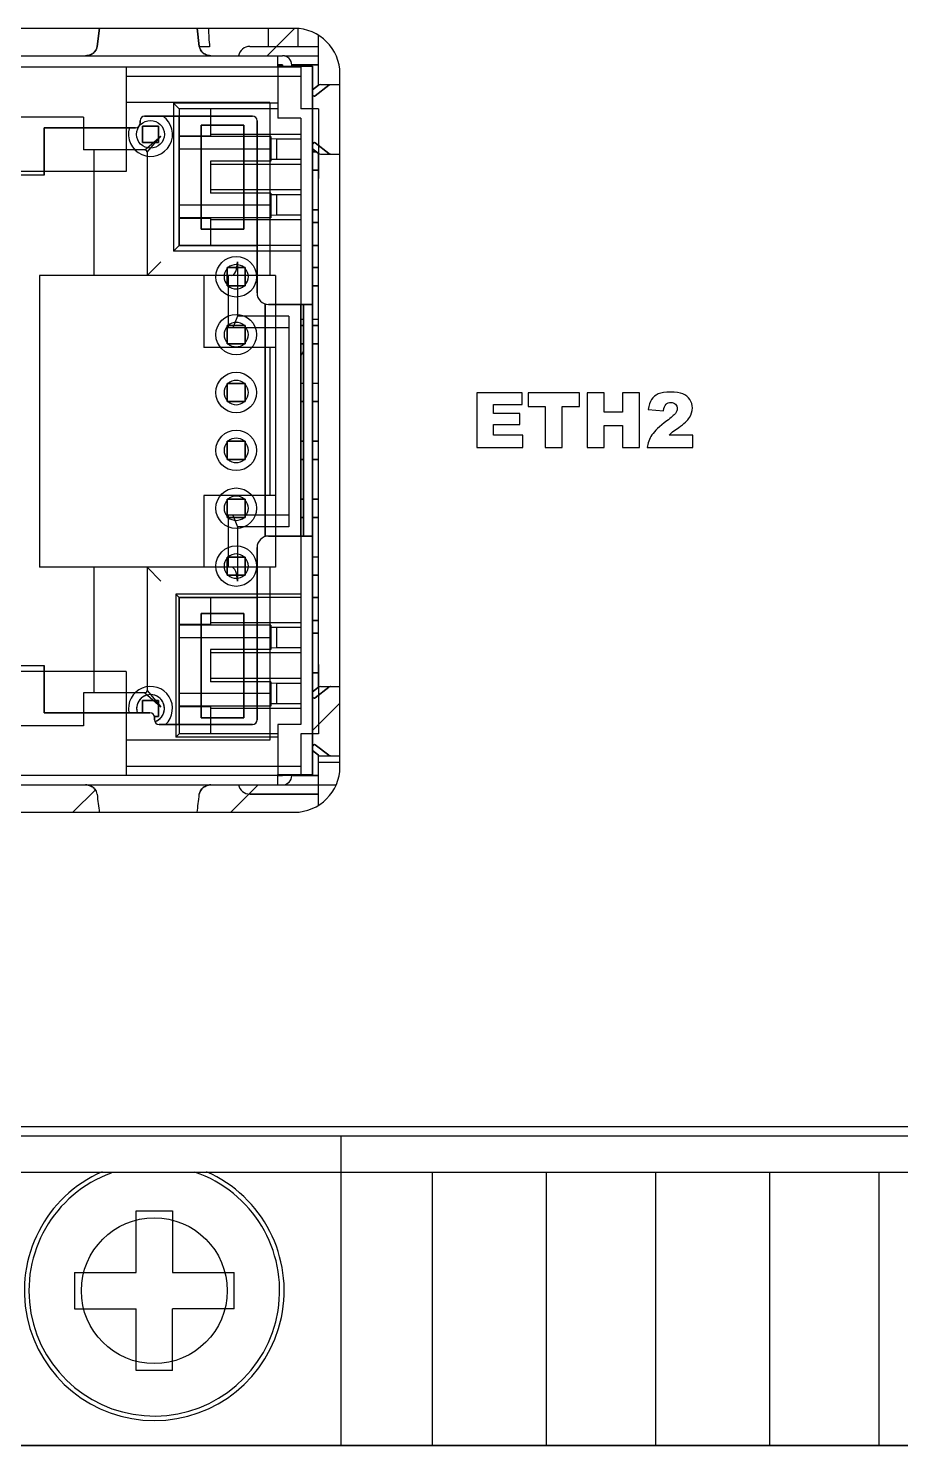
# Model space of a CAD drawing. Header units: inches. Extents: x 0 to 81, y 0 to 130.
# Drawn here: x 18.14 to 37.28, y 0 to 31.1 of the extents above; entities that cross this region are included whole.
import ezdxf

# ---------------------------------------------------------------- set-up
doc = ezdxf.new("R2010")
doc.units = ezdxf.units.IN
doc.header["$LTSCALE"] = 1.21
doc.header["$MEASUREMENT"] = 0
doc.layers.get('0').update_dxf_attribs({"linetype": 'CONTINUOUS'})

msp = doc.modelspace()

# ---------------------------------------------------------------- linework, layer by layer
at = {"linetype": 'Continuous'}
for p, q in [((19.646, 30.706), (19.695, 31.103)), ((23.974, 31.102), (11.312, 31.102)), ((19.695, 31.103), (19.646, 30.706)), ((21.839, 31.103), (21.888, 30.706)), ((21.888, 30.706), (21.839, 31.103)), ((23.374, 30.502), (23.974, 31.102)), ((23.4, 31.1), (23.4, 30.705)), ((24.05, 31.09), (24.05, 30.705)), ((24.5, 29.852), (24.5, 30.942)), ((11.115, 30.502), (23.713, 30.502)), ((11.115, 30.502), (23.713, 30.502)), ((19.589, 30.586), (19.623, 30.632)), ((19.623, 30.632), (19.589, 30.586)), ((19.63, 30.646), (19.646, 30.706)), ((19.646, 30.706), (19.63, 30.646)), ((21.888, 30.706), (21.904, 30.647)), ((22.114, 30.7), (21.89, 30.7)), ((21.945, 30.586), (21.911, 30.632)), ((21.912, 30.632), (21.945, 30.586)), ((22.997, 30.705), (24.5, 30.705)), ((22.997, 30.705), (24.5, 30.705)), ((23.612, 30.273), (23.612, 30.502)), ((23.612, 30.273), (23.612, 30.502)), ((23.759, 30.502), (24.5, 30.502)), ((23.759, 30.502), (24.5, 30.502)), ((24.119, 30.249), (11.47, 30.249)), ((20.284, 30.249), (20.284, 27.963)), ((23.611, 30.249), (23.611, 29.131)), ((23.713, 30.299), (23.612, 30.299)), ((23.612, 30.299), (23.713, 30.299)), ((23.612, 30.273), (24.374, 30.273)), ((23.612, 30.273), (24.374, 30.273)), ((23.713, 30.299), (23.713, 30.273)), ((23.713, 30.273), (23.713, 30.299)), ((23.917, 30.299), (23.917, 30.273)), ((23.917, 30.273), (23.917, 30.299)), ((24.5, 30.299), (23.917, 30.299)), ((23.917, 30.299), (24.5, 30.299)), ((24.05, 30.299), (24.05, 30.273)), ((24.119, 30.249), (24.119, 29.334)), ((24.374, 30.273), (24.374, 14.729)), ((24.374, 14.729), (24.374, 30.273)), ((24.119, 30.046), (20.284, 30.046)), ((24.545, 29.867), (24.96, 29.867)), ((24.545, 29.867), (24.96, 29.867)), ((24.974, 14.9), (24.974, 30.102)), ((24.504, 29.852), (24.374, 29.75)), ((24.374, 29.75), (24.504, 29.852)), ((24.381, 29.637), (24.377, 29.651)), ((24.393, 29.62), (24.381, 29.637)), ((24.393, 29.621), (24.432, 29.621)), ((24.406, 29.614), (24.393, 29.62)), ((24.393, 29.62), (24.406, 29.614)), ((24.412, 29.613), (24.406, 29.614)), ((24.406, 29.614), (24.412, 29.613)), ((24.432, 29.621), (24.412, 29.613)), ((24.412, 29.613), (24.419, 29.614)), ((24.419, 29.614), (24.432, 29.621)), ((24.728, 29.852), (24.432, 29.621)), ((24.432, 29.621), (24.728, 29.852)), ((23.433, 29.474), (20.284, 29.474)), ((21.321, 29.462), (21.321, 26.211)), ((21.321, 29.462), (21.448, 29.335)), ((23.611, 29.462), (21.321, 29.462)), ((21.448, 29.335), (21.448, 26.338)), ((23.611, 29.335), (21.448, 29.335)), ((22.134, 29.335), (22.134, 28.74)), ((23.433, 29.474), (23.433, 25.677)), ((24.5, 29.334), (24.119, 29.334)), ((24.5, 29.334), (24.5, 27.81)), ((19.344, 29.157), (17.439, 29.157)), ((19.344, 29.157), (19.344, 28.433)), ((20.589, 29.075), (20.589, 29.021)), ((20.589, 29.021), (20.589, 29.075)), ((20.639, 28.953), (20.639, 28.598)), ((20.639, 28.598), (20.639, 28.953)), ((20.995, 28.953), (20.639, 28.953)), ((20.639, 28.953), (20.995, 28.953)), ((23.055, 29.175), (20.689, 29.175)), ((20.689, 29.175), (23.055, 29.175)), ((20.995, 28.953), (20.995, 28.598)), ((20.995, 28.598), (20.995, 28.953)), ((21.448, 29.175), (21.448, 26.336)), ((21.448, 26.336), (21.448, 29.175)), ((21.928, 28.979), (21.928, 26.693)), ((21.928, 26.693), (21.928, 28.979)), ((22.868, 28.979), (21.928, 28.979)), ((21.928, 28.979), (22.868, 28.979)), ((22.868, 28.979), (22.868, 26.693)), ((22.868, 26.693), (22.868, 28.979)), ((23.155, 29.075), (23.155, 25.295)), ((23.155, 25.295), (23.155, 29.075)), ((24.119, 29.131), (23.611, 29.131)), ((24.119, 29.131), (24.119, 15.822)), ((18.481, 28.921), (18.481, 27.883)), ((18.481, 27.883), (18.481, 28.921)), ((20.489, 28.921), (18.481, 28.921)), ((18.481, 28.921), (20.489, 28.921)), ((20.69, 28.433), (21.046, 28.737)), ((20.741, 28.382), (21.046, 28.737)), ((20.741, 28.382), (21.046, 28.737)), ((22.134, 28.74), (21.448, 28.74)), ((23.455, 28.726), (21.448, 28.726)), ((24.119, 28.776), (22.134, 28.776)), ((23.455, 28.726), (23.455, 28.191)), ((23.582, 28.671), (23.455, 28.676)), ((23.582, 28.671), (23.582, 28.226)), ((24.119, 28.671), (23.582, 28.671)), ((20.69, 28.433), (19.344, 28.433)), ((19.572, 28.433), (19.572, 25.677)), ((20.995, 28.598), (20.639, 28.598)), ((20.639, 28.598), (20.995, 28.598)), ((20.739, 28.395), (20.734, 28.407)), ((20.741, 28.382), (20.741, 25.677)), ((23.455, 28.449), (21.448, 28.449)), ((24.374, 28.46), (24.504, 28.358)), ((24.504, 28.358), (24.374, 28.46)), ((24.374, 28.393), (24.46, 28.393)), ((24.462, 28.391), (24.374, 28.391)), ((24.379, 28.566), (24.377, 28.559)), ((24.393, 28.59), (24.379, 28.569)), ((24.393, 28.59), (24.406, 28.596)), ((24.406, 28.596), (24.393, 28.59)), ((24.432, 28.589), (24.393, 28.589)), ((24.406, 28.596), (24.412, 28.597)), ((24.412, 28.597), (24.406, 28.596)), ((24.412, 28.597), (24.419, 28.596)), ((24.432, 28.589), (24.412, 28.597)), ((24.419, 28.596), (24.432, 28.589)), ((24.728, 28.358), (24.432, 28.589)), ((24.432, 28.589), (24.728, 28.358)), ((24.5, 16.644), (24.5, 28.343)), ((24.545, 28.343), (24.96, 28.343)), ((24.545, 28.343), (24.96, 28.343)), ((22.134, 28.191), (22.134, 27.482)), ((23.455, 28.191), (22.134, 28.191)), ((24.119, 28.116), (22.134, 28.116)), ((23.582, 28.226), (23.455, 28.222)), ((24.119, 28.226), (23.582, 28.226)), ((18.481, 27.883), (16.449, 27.883)), ((18.481, 27.883), (16.449, 27.883)), ((20.284, 27.963), (17.236, 27.963)), ((24.5, 27.991), (24.374, 27.991)), ((24.374, 27.991), (24.5, 27.991)), ((24.119, 27.557), (22.134, 27.557)), ((23.455, 27.482), (22.134, 27.482)), ((23.455, 27.482), (23.455, 26.947)), ((23.582, 27.446), (23.455, 27.451)), ((23.582, 27.446), (23.582, 27.002)), ((24.119, 27.446), (23.582, 27.446)), ((23.455, 27.224), (21.448, 27.224)), ((24.374, 27.123), (24.5, 27.123)), ((24.5, 27.121), (24.374, 27.121)), ((23.455, 26.947), (21.448, 26.947)), ((22.134, 26.932), (21.448, 26.932)), ((22.134, 26.932), (22.134, 26.338)), ((24.119, 26.897), (22.134, 26.897)), ((23.582, 27.002), (23.455, 26.997)), ((24.119, 27.002), (23.582, 27.002)), ((24.5, 26.844), (24.374, 26.844)), ((24.374, 26.844), (24.5, 26.844)), ((22.868, 26.693), (21.928, 26.693)), ((21.928, 26.693), (22.868, 26.693)), ((21.448, 26.338), (21.321, 26.211)), ((24.119, 26.211), (21.321, 26.211)), ((24.119, 26.338), (21.448, 26.338)), ((23.155, 26.336), (21.448, 26.336)), ((21.448, 26.336), (23.155, 26.336)), ((24.5, 26.336), (24.374, 26.336)), ((24.374, 26.336), (24.5, 26.336)), ((21.046, 25.982), (20.741, 25.677)), ((20.741, 25.677), (21.046, 25.982)), ((22.497, 25.851), (22.497, 25.451)), ((22.497, 25.451), (22.497, 25.851)), ((22.897, 25.851), (22.497, 25.851)), ((22.497, 25.851), (22.897, 25.851)), ((22.724, 25.982), (22.724, 24.788)), ((22.897, 25.851), (22.897, 25.451)), ((22.897, 25.451), (22.897, 25.851)), ((24.374, 25.853), (24.5, 25.853)), ((24.5, 25.851), (24.374, 25.851)), ((18.379, 25.677), (18.379, 19.276)), ((23.56, 25.677), (18.379, 25.677)), ((21.985, 25.677), (21.985, 24.102)), ((22.519, 25.677), (22.519, 24.534)), ((23.56, 25.677), (23.56, 19.276)), ((22.897, 25.451), (22.497, 25.451)), ((22.497, 25.451), (22.897, 25.451)), ((24.5, 25.451), (24.374, 25.451)), ((24.374, 25.451), (24.5, 25.451)), ((23.332, 25.053), (23.332, 19.949)), ((23.332, 19.949), (23.332, 25.053)), ((24.374, 25.041), (23.409, 25.041)), ((23.409, 25.041), (24.374, 25.041)), ((24.119, 25.041), (24.119, 19.961)), ((24.119, 19.961), (24.119, 25.041)), ((24.171, 25.041), (24.171, 19.961)), ((24.171, 19.961), (24.171, 25.041)), ((22.497, 24.581), (22.497, 24.181)), ((22.497, 24.181), (22.497, 24.581)), ((22.897, 24.581), (22.497, 24.581)), ((22.497, 24.581), (22.897, 24.581)), ((22.724, 24.788), (22.621, 24.534)), ((23.852, 24.788), (22.724, 24.788)), ((22.897, 24.581), (22.897, 24.181)), ((22.897, 24.181), (22.897, 24.581)), ((23.852, 24.788), (23.852, 20.165)), ((24.171, 24.71), (24.119, 24.71)), ((24.119, 24.583), (24.171, 24.583)), ((24.171, 24.581), (24.119, 24.581)), ((24.5, 24.71), (24.374, 24.71)), ((24.374, 24.583), (24.5, 24.583)), ((24.5, 24.581), (24.374, 24.581)), ((23.852, 24.534), (22.519, 24.534)), ((23.56, 24.102), (21.985, 24.102)), ((22.897, 24.181), (22.497, 24.181)), ((22.497, 24.181), (22.897, 24.181)), ((23.433, 24.102), (23.433, 20.851)), ((24.171, 24.181), (24.119, 24.181)), ((24.119, 24.181), (24.171, 24.181)), ((24.5, 24.181), (24.374, 24.181)), ((24.374, 24.181), (24.5, 24.181)), ((22.497, 23.311), (22.497, 22.911)), ((22.497, 22.911), (22.497, 23.311)), ((22.897, 23.311), (22.497, 23.311)), ((22.497, 23.311), (22.897, 23.311)), ((22.897, 23.311), (22.897, 22.911)), ((22.897, 22.911), (22.897, 23.311)), ((24.119, 23.313), (24.171, 23.313)), ((24.171, 23.311), (24.119, 23.311)), ((24.374, 23.313), (24.5, 23.313)), ((24.5, 23.311), (24.374, 23.311)), ((27.974, 23.101), (27.974, 21.901)), ((28.968, 23.101), (27.974, 23.101)), ((28.968, 22.845), (28.968, 23.101)), ((29.101, 23.101), (29.101, 22.805)), ((30.228, 23.101), (29.101, 23.101)), ((30.228, 22.805), (30.228, 23.101)), ((30.398, 23.101), (30.398, 21.901)), ((30.769, 23.101), (30.398, 23.101)), ((30.769, 22.681), (30.769, 23.101)), ((31.174, 23.101), (31.174, 22.681)), ((31.546, 23.101), (31.174, 23.101)), ((31.546, 21.901), (31.546, 23.101)), ((22.897, 22.911), (22.497, 22.911)), ((22.497, 22.911), (22.897, 22.911)), ((24.171, 22.911), (24.119, 22.911)), ((24.119, 22.911), (24.171, 22.911)), ((24.5, 22.911), (24.374, 22.911)), ((24.374, 22.911), (24.5, 22.911)), ((28.346, 22.654), (28.346, 22.845)), ((28.346, 22.845), (28.968, 22.845)), ((29.101, 22.805), (29.479, 22.805)), ((29.479, 22.805), (29.479, 21.901)), ((29.85, 21.901), (29.85, 22.805)), ((29.85, 22.805), (30.228, 22.805)), ((31.739, 22.738), (32.072, 22.711)), ((28.923, 22.654), (28.346, 22.654)), ((28.346, 22.173), (28.346, 22.409)), ((28.346, 22.409), (28.923, 22.409)), ((28.923, 22.409), (28.923, 22.654)), ((31.174, 22.681), (30.769, 22.681)), ((28.986, 22.173), (28.346, 22.173)), ((28.986, 21.901), (28.986, 22.173)), ((30.769, 21.901), (30.769, 22.386)), ((30.769, 22.386), (31.174, 22.386)), ((31.174, 22.386), (31.174, 21.901)), ((32.194, 22.173), (32.273, 22.245)), ((32.714, 22.173), (32.194, 22.173)), ((32.273, 22.245), (32.408, 22.343)), ((32.714, 21.901), (32.714, 22.173)), ((22.497, 22.041), (22.497, 21.641)), ((22.497, 21.641), (22.497, 22.041)), ((22.897, 22.041), (22.497, 22.041)), ((22.497, 22.041), (22.897, 22.041)), ((22.897, 22.041), (22.897, 21.641)), ((22.897, 21.641), (22.897, 22.041)), ((24.119, 22.043), (24.171, 22.043)), ((24.171, 22.041), (24.119, 22.041)), ((24.374, 22.043), (24.5, 22.043)), ((24.5, 22.041), (24.374, 22.041)), ((27.974, 21.901), (28.986, 21.901)), ((29.479, 21.901), (29.85, 21.901)), ((30.398, 21.901), (30.769, 21.901)), ((31.174, 21.901), (31.546, 21.901)), ((31.714, 21.901), (32.714, 21.901)), ((22.897, 21.641), (22.497, 21.641)), ((22.497, 21.641), (22.897, 21.641)), ((24.171, 21.641), (24.119, 21.641)), ((24.119, 21.641), (24.171, 21.641)), ((24.5, 21.641), (24.374, 21.641)), ((24.374, 21.641), (24.5, 21.641)), ((21.985, 20.851), (21.985, 19.276)), ((23.56, 20.851), (21.985, 20.851)), ((22.497, 20.771), (22.497, 20.371)), ((22.497, 20.371), (22.497, 20.771)), ((22.897, 20.771), (22.497, 20.771)), ((22.497, 20.771), (22.897, 20.771)), ((22.897, 20.771), (22.897, 20.371)), ((22.897, 20.371), (22.897, 20.771)), ((24.119, 20.773), (24.171, 20.773)), ((24.171, 20.771), (24.119, 20.771)), ((24.374, 20.773), (24.5, 20.773)), ((24.5, 20.771), (24.374, 20.771)), ((22.897, 20.371), (22.497, 20.371)), ((22.497, 20.371), (22.897, 20.371)), ((22.519, 20.419), (22.519, 19.276)), ((23.852, 20.419), (22.519, 20.419)), ((22.621, 20.419), (22.724, 20.165)), ((24.171, 20.371), (24.119, 20.371)), ((24.119, 20.371), (24.171, 20.371)), ((24.5, 20.371), (24.374, 20.371)), ((24.374, 20.371), (24.5, 20.371)), ((22.724, 20.165), (22.724, 18.971)), ((23.852, 20.165), (22.724, 20.165)), ((24.374, 19.961), (23.409, 19.961)), ((23.409, 19.961), (24.374, 19.961)), ((23.155, 19.707), (23.155, 15.927)), ((23.155, 15.927), (23.155, 19.707)), ((22.497, 19.501), (22.497, 19.101)), ((22.497, 19.101), (22.497, 19.501)), ((22.897, 19.501), (22.497, 19.501)), ((22.497, 19.501), (22.897, 19.501)), ((22.897, 19.501), (22.897, 19.101)), ((22.897, 19.101), (22.897, 19.501)), ((24.374, 19.503), (24.5, 19.503)), ((24.5, 19.501), (24.374, 19.501)), ((23.56, 19.276), (18.379, 19.276)), ((19.572, 19.276), (19.572, 16.52)), ((20.741, 19.276), (20.741, 16.571)), ((21.046, 18.971), (20.741, 19.276)), ((20.741, 19.276), (21.046, 18.971)), ((22.897, 19.101), (22.497, 19.101)), ((22.497, 19.101), (22.897, 19.101)), ((23.433, 19.276), (23.433, 15.479)), ((24.5, 19.101), (24.374, 19.101)), ((24.374, 19.101), (24.5, 19.101)), ((21.375, 18.688), (21.375, 15.544)), ((21.375, 18.688), (21.448, 18.615)), ((24.119, 18.688), (21.375, 18.688)), ((21.448, 18.616), (21.448, 15.827)), ((21.448, 15.827), (21.448, 18.616)), ((23.155, 18.616), (21.448, 18.616)), ((21.448, 18.616), (23.155, 18.616)), ((21.448, 18.615), (21.448, 15.618)), ((24.119, 18.615), (21.448, 18.615)), ((22.134, 18.615), (22.134, 18.02)), ((24.5, 18.616), (24.374, 18.616)), ((24.374, 18.616), (24.5, 18.616)), ((21.928, 18.259), (21.928, 15.973)), ((21.928, 15.973), (21.928, 18.259)), ((22.868, 18.259), (21.928, 18.259)), ((21.928, 18.259), (22.868, 18.259)), ((24.119, 18.056), (22.134, 18.056)), ((22.868, 18.259), (22.868, 15.973)), ((22.868, 15.973), (22.868, 18.259)), ((24.5, 18.108), (24.374, 18.108)), ((24.374, 18.108), (24.5, 18.108)), ((22.134, 18.02), (21.448, 18.02)), ((23.455, 18.006), (21.448, 18.006)), ((23.455, 17.729), (21.448, 17.729)), ((23.455, 18.006), (23.455, 17.471)), ((23.582, 17.951), (23.455, 17.956)), ((23.582, 17.951), (23.582, 17.506)), ((24.119, 17.951), (23.582, 17.951)), ((24.5, 17.831), (24.374, 17.831)), ((24.374, 17.831), (24.5, 17.831)), ((22.134, 17.471), (22.134, 16.762)), ((23.455, 17.471), (22.134, 17.471)), ((23.582, 17.506), (23.455, 17.502)), ((24.119, 17.506), (23.582, 17.506)), ((16.449, 17.119), (18.481, 17.119)), ((16.449, 17.119), (18.481, 17.119)), ((18.481, 17.119), (18.481, 16.081)), ((18.481, 16.081), (18.481, 17.119)), ((24.119, 17.396), (22.134, 17.396)), ((24.5, 17.142), (24.5, 15.618)), ((20.284, 16.99), (17.236, 16.99)), ((20.284, 16.99), (20.284, 14.704)), ((24.119, 16.837), (22.134, 16.837)), ((24.374, 16.963), (24.5, 16.963)), ((24.5, 16.961), (24.374, 16.961)), ((19.344, 16.52), (19.344, 15.796)), ((20.69, 16.52), (19.344, 16.52)), ((20.69, 16.52), (21.046, 16.215)), ((20.69, 16.52), (21.046, 16.215)), ((20.703, 16.522), (20.715, 16.527)), ((20.734, 16.546), (20.739, 16.558)), ((20.741, 16.571), (21.046, 16.215)), ((23.455, 16.504), (21.448, 16.504)), ((23.455, 16.762), (22.134, 16.762)), ((23.455, 16.762), (23.455, 16.227)), ((23.582, 16.726), (23.455, 16.731)), ((23.582, 16.726), (23.582, 16.282)), ((24.119, 16.726), (23.582, 16.726)), ((24.374, 16.542), (24.504, 16.644)), ((24.504, 16.644), (24.374, 16.542)), ((24.399, 16.561), (24.374, 16.561)), ((24.374, 16.561), (24.399, 16.561)), ((24.728, 16.644), (24.432, 16.413)), ((24.432, 16.413), (24.728, 16.644)), ((24.545, 16.659), (24.96, 16.659)), ((24.545, 16.659), (24.96, 16.659)), ((20.639, 16.355), (20.639, 16.081)), ((20.639, 16.081), (20.639, 16.355)), ((20.995, 16.355), (20.639, 16.355)), ((20.639, 16.355), (20.995, 16.355)), ((20.995, 16.355), (20.995, 15.999)), ((20.995, 15.999), (20.995, 16.355)), ((23.455, 16.227), (21.448, 16.227)), ((22.134, 16.212), (21.448, 16.212)), ((22.134, 16.212), (22.134, 15.618)), ((24.119, 16.177), (22.134, 16.177)), ((23.582, 16.282), (23.455, 16.277)), ((24.119, 16.282), (23.582, 16.282)), ((24.374, 15.697), (24.974, 16.297)), ((24.381, 16.429), (24.377, 16.443)), ((24.393, 16.412), (24.381, 16.429)), ((24.393, 16.413), (24.432, 16.413)), ((24.406, 16.406), (24.393, 16.412)), ((24.393, 16.412), (24.406, 16.406)), ((24.412, 16.405), (24.406, 16.406)), ((24.406, 16.406), (24.412, 16.405)), ((24.432, 16.413), (24.412, 16.405)), ((24.412, 16.405), (24.419, 16.406)), ((24.419, 16.406), (24.432, 16.413)), ((20.805, 16.081), (18.481, 16.081)), ((18.481, 16.081), (20.805, 16.081)), ((20.995, 15.999), (20.905, 15.999)), ((20.905, 15.999), (20.995, 15.999)), ((20.905, 15.981), (20.905, 15.927)), ((20.905, 15.927), (20.905, 15.981)), ((22.868, 15.973), (21.928, 15.973)), ((21.928, 15.973), (22.868, 15.973)), ((19.344, 15.796), (17.439, 15.796)), ((23.055, 15.827), (21.005, 15.827)), ((21.005, 15.827), (23.055, 15.827)), ((21.448, 15.618), (21.375, 15.544)), ((23.611, 15.618), (21.448, 15.618)), ((23.611, 15.822), (23.611, 14.704)), ((24.119, 15.822), (23.611, 15.822)), ((24.119, 15.618), (24.119, 14.704)), ((24.5, 15.618), (24.119, 15.618)), ((23.433, 15.479), (20.284, 15.479)), ((23.611, 15.544), (21.375, 15.544)), ((24.504, 15.15), (24.374, 15.252)), ((24.374, 15.252), (24.504, 15.15)), ((24.379, 15.358), (24.377, 15.351)), ((24.393, 15.382), (24.379, 15.361)), ((24.393, 15.382), (24.406, 15.388)), ((24.406, 15.388), (24.393, 15.382)), ((24.432, 15.381), (24.393, 15.381)), ((24.406, 15.388), (24.412, 15.389)), ((24.412, 15.389), (24.406, 15.388)), ((24.412, 15.389), (24.419, 15.388)), ((24.432, 15.381), (24.412, 15.389)), ((24.419, 15.388), (24.432, 15.381)), ((24.728, 15.15), (24.432, 15.381)), ((24.432, 15.381), (24.728, 15.15)), ((24.5, 14.06), (24.5, 15.135)), ((24.5, 15), (24.974, 15)), ((24.545, 15.135), (24.96, 15.135)), ((24.545, 15.135), (24.96, 15.135)), ((24.119, 14.704), (11.47, 14.704)), ((24.119, 14.907), (20.284, 14.907)), ((23.612, 14.5), (23.612, 14.729)), ((23.612, 14.5), (23.612, 14.729)), ((23.612, 14.729), (24.374, 14.729)), ((23.612, 14.729), (24.374, 14.729)), ((23.713, 14.703), (23.612, 14.703)), ((23.612, 14.703), (23.713, 14.703)), ((23.713, 14.729), (23.713, 14.703)), ((23.713, 14.703), (23.713, 14.729)), ((23.917, 14.729), (23.917, 14.703)), ((23.917, 14.703), (23.917, 14.729)), ((24.5, 14.703), (23.917, 14.703)), ((23.917, 14.703), (24.5, 14.703)), ((11.115, 14.5), (23.713, 14.5)), ((11.115, 14.5), (23.713, 14.5)), ((19.116, 13.9), (19.607, 14.391)), ((19.622, 14.37), (19.589, 14.416)), ((19.589, 14.416), (19.623, 14.37)), ((19.646, 14.296), (19.63, 14.355)), ((21.904, 14.356), (21.888, 14.296)), ((21.888, 14.296), (21.904, 14.356)), ((21.945, 14.416), (21.911, 14.37)), ((21.911, 14.37), (21.945, 14.416)), ((22.577, 13.9), (23.177, 14.5)), ((23.759, 14.5), (24.5, 14.5)), ((23.759, 14.5), (24.879, 14.5)), ((24.5, 14.297), (22.997, 14.297)), ((22.997, 14.297), (24.5, 14.297)), ((11.312, 13.9), (23.974, 13.9)), ((81, 7), (0, 7)), ((0, 6.8), (81, 6.8)), ((25, 0), (25, 6.8)), ((7.4, 6), (81.25, 6)), ((27, 6), (27, 0)), ((29.5, 6), (29.5, 0)), ((31.9, 6), (31.9, 0)), ((34.4, 6), (34.4, 0)), ((36.8, 6), (36.8, 0)), ((20.5, 3.8), (20.5, 5.15)), ((20.5, 5.15), (21.3, 5.15)), ((21.3, 5.15), (21.3, 3.8)), ((19.15, 3.8), (19.15, 3)), ((19.15, 3.8), (20.5, 3.8)), ((21.3, 3.8), (22.65, 3.8)), ((22.65, 3), (22.65, 3.8)), ((19.15, 3), (20.5, 3)), ((20.5, 1.65), (20.5, 3)), ((21.3, 1.65), (21.3, 3)), ((22.65, 3), (21.3, 3)), ((21.3, 1.65), (20.5, 1.65)), ((81, 0), (0, 0)), ((14.8, 0), (34.4, 0)), ((34.4, 0), (81, 0))]:
    msp.add_line(p, q, dxfattribs=at)
for points in [[(20.741, 28.382), (20.739, 28.395), (20.734, 28.407), (20.726, 28.418), (20.715, 28.426), (20.703, 28.431), (20.69, 28.433)], [(20.715, 28.426), (20.703, 28.431), (20.69, 28.433)], [(20.69, 16.52), (20.703, 16.522), (20.715, 16.527), (20.726, 16.535), (20.734, 16.546), (20.739, 16.558), (20.741, 16.571)]]:
    msp.add_lwpolyline(points, dxfattribs=at)
for centre, radius in [((20.817, 28.776), 0.305), ((20.817, 28.776), 0.305), ((22.697, 25.651), 0.445), ((22.697, 25.651), 0.445), ((22.697, 24.381), 0.445), ((22.697, 24.381), 0.445), ((22.697, 23.111), 0.445), ((22.697, 23.111), 0.445), ((22.697, 21.841), 0.445), ((22.697, 21.841), 0.445), ((22.697, 20.571), 0.445), ((22.697, 20.571), 0.445), ((22.697, 19.301), 0.445), ((22.697, 19.301), 0.445), ((20.9, 3.4), 1.6)]:
    msp.add_circle(centre, radius, dxfattribs=at)
for centre, radius, start, end in [((25.586, 31.1), 3.495, 179.9973, 186.5691), ((23.974, 30.102), 1, 0, 90), ((19.406, 30.756), 0.25, 313.88, 316.9938), ((19.411, 30.755), 0.245, 313.1881, 316.3803), ((19.435, 30.735), 0.214, 331.1688, 335.4065), ((19.446, 30.729), 0.202, 331.3432, 335.8283), ((22.083, 30.726), 0.196, 186.0261, 204.0565), ((22.099, 30.735), 0.214, 204.5311, 208.9275), ((22.087, 30.728), 0.201, 204.0528, 208.7463), ((22.128, 30.756), 0.249, 222.9308, 226.0956), ((22.122, 30.754), 0.244, 223.6192, 226.8737), ((22.997, 30.451), 0.254, 90, 168.4628), ((22.997, 30.451), 0.254, 90, 168.463), ((23.713, 30.299), 0.203, 0, 90), ((23.713, 30.299), 0.203, 0, 90), ((20.817, 28.776), 0.483, 162.2869, 56.0752), ((20.817, 28.776), 0.483, 162.2779, 56.0407), ((20.489, 29.021), 0.1, 270, 0), ((20.489, 29.021), 0.1, 270, 0), ((20.689, 29.075), 0.1, 90, 180), ((20.689, 29.075), 0.1, 90, 180), ((23.055, 29.075), 0.1, 0, 90), ((23.055, 29.075), 0.1, 0, 90), ((20.69, 28.382), 0.0508, 0, 90), ((24.451, 28.547), 0.075, 163.2897, 165.508), ((22.697, 25.651), 0.267, 138.5823, 221.4177), ((22.697, 25.651), 0.267, 138.5823, 221.4177), ((22.697, 25.651), 0.267, 48.5823, 131.4177), ((22.697, 25.651), 0.267, 48.5823, 131.4177), ((22.697, 25.651), 0.267, 318.5823, 41.4177), ((22.697, 25.651), 0.267, 318.5823, 41.4177), ((22.697, 25.651), 0.267, 228.5823, 311.4177), ((22.697, 25.651), 0.267, 228.5823, 311.4177), ((23.409, 25.295), 0.254, 180, 270), ((23.409, 25.295), 0.254, 180, 270), ((22.697, 24.381), 0.267, 48.5823, 131.4177), ((22.697, 24.381), 0.267, 48.5823, 131.4177), ((22.697, 24.381), 0.267, 138.5823, 221.4177), ((22.697, 24.381), 0.267, 138.5823, 221.4177), ((22.697, 24.381), 0.267, 318.5823, 41.4177), ((22.697, 24.381), 0.267, 318.5823, 41.4177), ((22.697, 24.381), 0.267, 228.5823, 311.4177), ((22.697, 24.381), 0.267, 228.5823, 311.4177), ((23.3, 24.5), 1, 325.2485, 331.8043), ((22.697, 23.111), 0.267, 48.5823, 131.4177), ((22.697, 23.111), 0.267, 48.5823, 131.4177), ((22.697, 23.111), 0.267, 138.5823, 221.4177), ((22.697, 23.111), 0.267, 138.5823, 221.4177), ((22.697, 23.111), 0.267, 318.5823, 41.4177), ((22.697, 23.111), 0.267, 318.5823, 41.4177), ((22.697, 23.111), 0.267, 228.5823, 311.4177), ((22.697, 23.111), 0.267, 228.5823, 311.4177), ((22.697, 21.841), 0.267, 48.5823, 131.4177), ((22.697, 21.841), 0.267, 48.5823, 131.4177), ((22.697, 21.841), 0.267, 138.5823, 221.4177), ((22.697, 21.841), 0.267, 138.5823, 221.4177), ((22.697, 21.841), 0.267, 318.5823, 41.4177), ((22.697, 21.841), 0.267, 318.5823, 41.4177), ((22.697, 21.841), 0.267, 228.5823, 311.4177), ((22.697, 21.841), 0.267, 228.5823, 311.4177), ((22.697, 20.571), 0.267, 138.5823, 221.4177), ((22.697, 20.571), 0.267, 138.5823, 221.4177), ((22.697, 20.571), 0.267, 48.5823, 131.4177), ((22.697, 20.571), 0.267, 48.5823, 131.4177), ((22.697, 20.571), 0.267, 318.5823, 41.4177), ((22.697, 20.571), 0.267, 318.5823, 41.4177), ((22.697, 20.571), 0.267, 228.5823, 311.4177), ((22.697, 20.571), 0.267, 228.5823, 311.4177), ((23.409, 19.707), 0.254, 90, 180), ((23.409, 19.707), 0.254, 90, 180), ((22.697, 19.301), 0.267, 138.5823, 221.4177), ((22.697, 19.301), 0.267, 138.5823, 221.4177), ((22.697, 19.301), 0.267, 48.5823, 131.4177), ((22.697, 19.301), 0.267, 48.5823, 131.4177), ((22.697, 19.301), 0.267, 318.5823, 41.4177), ((22.697, 19.301), 0.267, 318.5823, 41.4177), ((22.697, 19.301), 0.267, 228.5823, 311.4177), ((22.697, 19.301), 0.267, 228.5823, 311.4177), ((20.817, 16.177), 0.483, 312.8848, 191.5725), ((20.817, 16.177), 0.483, 312.903, 191.5799), ((20.69, 16.571), 0.0508, 270, 0), ((20.817, 16.177), 0.305, 287.9598, 198.4351), ((20.817, 16.177), 0.305, 290.3176, 198.4102), ((20.805, 15.981), 0.1, 0, 90), ((20.805, 15.981), 0.1, 0, 90), ((21.005, 15.927), 0.1, 180, 270), ((21.005, 15.927), 0.1, 180, 270), ((23.055, 15.927), 0.1, 270, 0), ((23.055, 15.927), 0.1, 270, 0), ((24.451, 15.339), 0.075, 163.2897, 165.508), ((23.713, 14.703), 0.203, 270, 360), ((23.713, 14.703), 0.203, 270, 360), ((23.974, 14.9), 1, 270, 0), ((19.406, 14.246), 0.249, 42.9308, 46.0956), ((19.412, 14.248), 0.244, 43.6192, 46.8737), ((19.435, 14.267), 0.214, 24.5307, 28.927), ((19.447, 14.274), 0.201, 24.0528, 28.7463), ((19.451, 14.276), 0.196, 6.0261, 24.0565), ((22.099, 14.267), 0.214, 151.169, 155.4066), ((22.088, 14.273), 0.202, 151.3432, 155.8283), ((22.128, 14.246), 0.25, 133.88, 136.9938), ((22.123, 14.247), 0.245, 133.1881, 136.3803), ((22.997, 14.551), 0.254, 191.5372, 270), ((22.997, 14.551), 0.254, 191.537, 270), ((20.9, 3.4), 2.85, 113.7203, 66.2797), ((20.9, 3.4), 2.75, 110.0537, 71.1604)]:
    msp.add_arc(centre, radius, start, end, dxfattribs=at)
for centre, major_axis, ratio, start_param, end_param in [((24.545, 29.613), (0, 0.254), 0.466308, 0, 0.349066), ((24.545, 29.613), (0, 0.254), 0.466308, 0, 0.349066), ((24.545, 28.597), (0, 0.254), 0.466308, -3.490659, -3.141593), ((24.545, 28.597), (0, 0.254), 0.466308, -3.490659, -3.141593), ((22.601, 25.982), (0, 0.305), 0.404026, -3.141593, -1.570796), ((22.601, 18.971), (0, 0.305), 0.404026, -1.570796, 0), ((24.545, 16.405), (0, 0.254), 0.466308, 0, 0.349066), ((24.545, 16.405), (0, 0.254), 0.466308, 0, 0.349066), ((24.545, 15.389), (0, 0.254), 0.466308, -3.490659, -3.141593), ((24.545, 15.389), (0, 0.254), 0.466308, -3.490659, -3.141593), ((19.925, 18.154), (0, 5.004), 0.087489, -3.832073, -3.696002), ((19.925, 18.154), (0, 5.004), 0.087489, -3.832073, -3.696002), ((21.609, 18.154), (0, 5.004), 0.087489, -2.587183, -2.451113), ((21.609, 18.154), (0, 5.004), 0.087489, -2.587184, -2.451113)]:
    msp.add_ellipse(centre, major_axis=major_axis, ratio=ratio, start_param=start_param, end_param=end_param, dxfattribs=at)
for points, knots in [([(19.393, 30.502), (19.429, 30.502), (19.498, 30.516), (19.556, 30.554), (19.579, 30.576)], [0, 0, 0, 0, 0.53169, 1, 1, 1, 1]), ([(19.579, 30.576), (19.556, 30.554), (19.498, 30.517), (19.429, 30.502), (19.393, 30.502)], [0, 0, 0, 0, 0.469067, 1, 1, 1, 1]), ([(21.955, 30.576), (21.978, 30.554), (22.036, 30.516), (22.105, 30.502), (22.141, 30.502)], [0, 0, 0, 0, 0.468285, 1, 1, 1, 1]), ([(22.141, 30.502), (22.105, 30.502), (22.036, 30.517), (21.978, 30.554), (21.955, 30.576)], [0, 0, 0, 0, 0.530861, 1, 1, 1, 1]), ([(24.769, 29.867), (24.765, 29.867), (24.751, 29.866), (24.737, 29.859), (24.728, 29.852)], [0, 0, 0, 0, 0.235956, 1, 1, 1, 1]), ([(24.728, 29.852), (24.731, 29.854), (24.743, 29.862), (24.758, 29.867), (24.769, 29.867)], [0, 0, 0, 0, 0.273103, 1, 1, 1, 1]), ([(24.728, 28.358), (24.731, 28.356), (24.743, 28.348), (24.758, 28.343), (24.769, 28.343)], [0, 0, 0, 0, 0.273114, 1, 1, 1, 1]), ([(24.769, 28.343), (24.765, 28.343), (24.751, 28.344), (24.737, 28.351), (24.728, 28.358)], [0, 0, 0, 0, 0.235955, 1, 1, 1, 1]), ([(24.769, 16.659), (24.765, 16.659), (24.751, 16.658), (24.737, 16.651), (24.728, 16.644)], [0, 0, 0, 0, 0.235956, 1, 1, 1, 1]), ([(24.728, 16.644), (24.731, 16.646), (24.743, 16.654), (24.758, 16.659), (24.769, 16.659)], [0, 0, 0, 0, 0.273103, 1, 1, 1, 1]), ([(24.728, 15.15), (24.731, 15.148), (24.743, 15.14), (24.758, 15.135), (24.769, 15.135)], [0, 0, 0, 0, 0.273114, 1, 1, 1, 1]), ([(24.769, 15.135), (24.765, 15.135), (24.751, 15.136), (24.737, 15.143), (24.728, 15.15)], [0, 0, 0, 0, 0.235955, 1, 1, 1, 1]), ([(19.579, 14.426), (19.556, 14.448), (19.498, 14.486), (19.429, 14.5), (19.393, 14.5)], [0, 0, 0, 0, 0.468284, 1, 1, 1, 1]), ([(19.393, 14.5), (19.429, 14.5), (19.498, 14.485), (19.556, 14.448), (19.579, 14.426)], [0, 0, 0, 0, 0.530861, 1, 1, 1, 1]), ([(22.141, 14.5), (22.105, 14.5), (22.036, 14.486), (21.978, 14.448), (21.955, 14.426)], [0, 0, 0, 0, 0.53169, 1, 1, 1, 1]), ([(21.955, 14.426), (21.978, 14.448), (22.036, 14.485), (22.105, 14.5), (22.141, 14.5)], [0, 0, 0, 0, 0.469067, 1, 1, 1, 1])]:
    msp.add_open_spline(points, degree=3, knots=knots, dxfattribs=at)
for points in [[(31.958, 23.079), (31.894, 23.051), (31.845, 23.01), (31.81, 22.958)], [(32.222, 23.121), (32.109, 23.121), (32.022, 23.107), (31.958, 23.079)], [(32.496, 23.081), (32.43, 23.108), (32.339, 23.121), (32.222, 23.121)], [(32.65, 22.958), (32.612, 23.013), (32.561, 23.054), (32.496, 23.081)], [(31.81, 22.958), (31.775, 22.905), (31.752, 22.832), (31.739, 22.738)], [(32.072, 22.711), (32.082, 22.778), (32.1, 22.826), (32.127, 22.853)], [(32.127, 22.853), (32.154, 22.879), (32.189, 22.893), (32.231, 22.893)], [(32.231, 22.893), (32.272, 22.893), (32.306, 22.88), (32.333, 22.854)], [(32.333, 22.854), (32.36, 22.828), (32.374, 22.796), (32.374, 22.76)], [(32.374, 22.76), (32.374, 22.726), (32.36, 22.691), (32.333, 22.653)], [(32.642, 22.562), (32.684, 22.629), (32.706, 22.698), (32.706, 22.772)], [(32.706, 22.772), (32.706, 22.841), (32.687, 22.902), (32.65, 22.958)], [(32.145, 22.488), (31.985, 22.369), (31.876, 22.266), (31.818, 22.179)], [(32.333, 22.653), (32.305, 22.616), (32.243, 22.56), (32.145, 22.488)], [(32.408, 22.343), (32.521, 22.422), (32.599, 22.495), (32.642, 22.562)], [(31.818, 22.179), (31.76, 22.093), (31.725, 21.999), (31.714, 21.901)]]:
    msp.add_open_spline(points, degree=3, dxfattribs=at)

doc.saveas('drawing.dxf')
